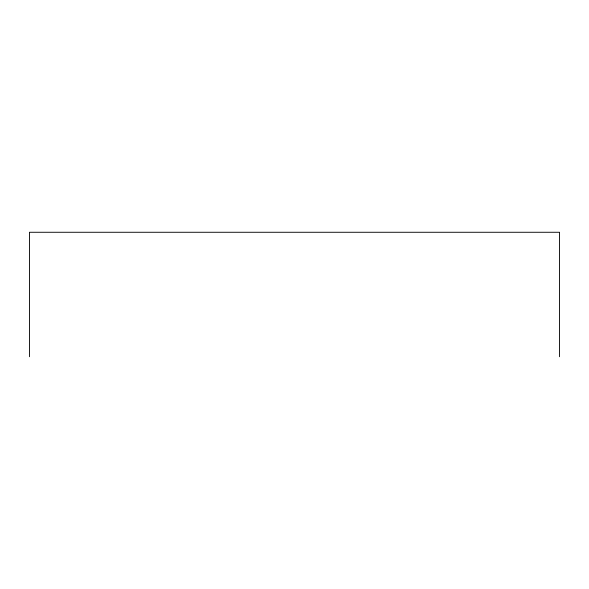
<?xml version="1.0" encoding="UTF-8"?>
<svg xmlns="http://www.w3.org/2000/svg" width="589" height="589" viewBox="0 0 589 589"><rect width="100%" height="100%" fill="white"/><g stroke="black" fill="none" stroke-linecap="round" stroke-linejoin="round"><path stroke-width="0.88" d="M559.55 356.728L559.55 232.272L29.45 232.272L29.45 356.728"/></g></svg>
